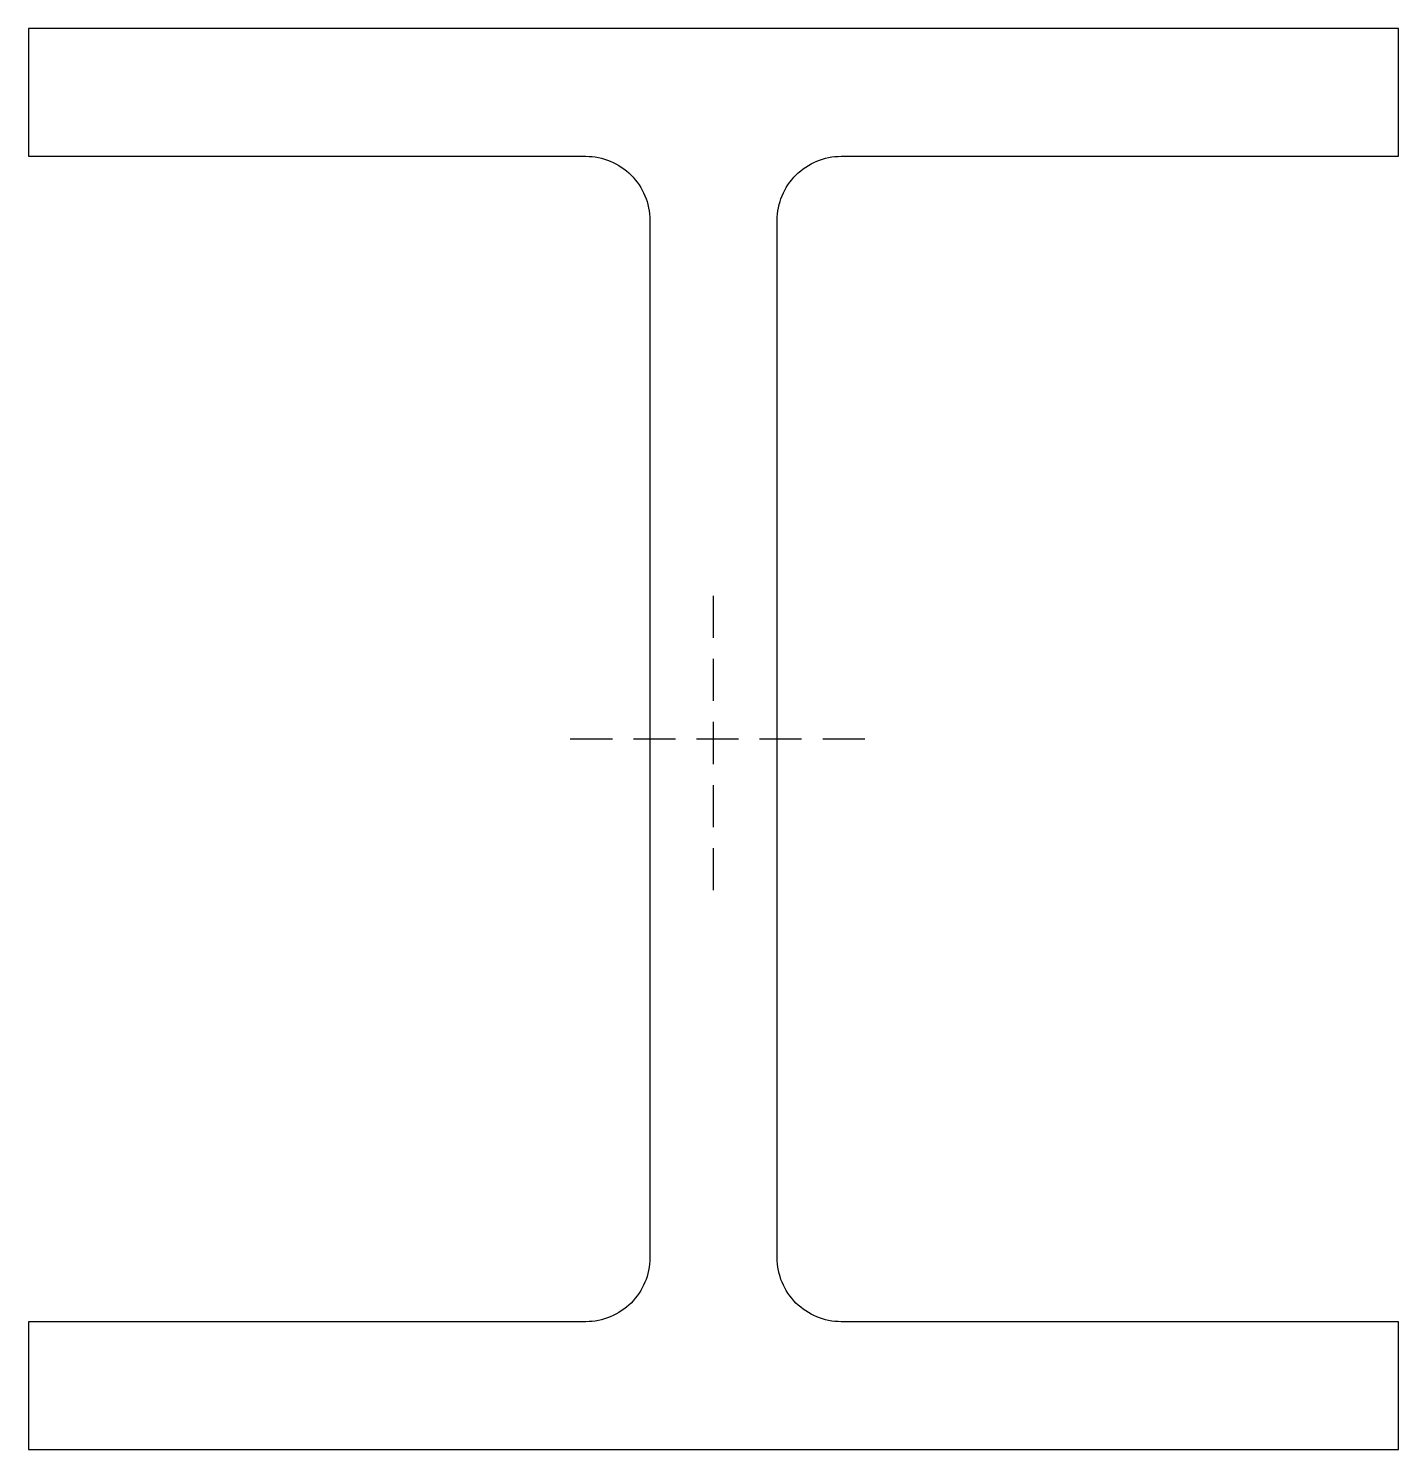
# Model space of a CAD drawing. Header units: millimetres. Extents: x 82450 to 82776, y 26818 to 27156.
import ezdxf

# ---------------------------------------------------------------- set-up
doc = ezdxf.new("R2010")
doc.units = ezdxf.units.MM
doc.linetypes.add('DASHED', pattern=[0.75, 0.5, -0.25])
doc.layers.add('ref', color=251, linetype='Continuous', plot=False)

msp = doc.modelspace()

# ---------------------------------------------------------------- linework, layer by layer
msp.add_lwpolyline([(82582.49, 27125.95, -0.414214), (82597.69, 27110.75), (82597.69, 26864.05, -0.414214), (82582.49, 26848.85), (82449.99, 26848.85), (82449.99, 26818.45), (82775.69, 26818.45), (82775.69, 26848.85), (82643.19, 26848.85, -0.414214), (82627.99, 26864.05), (82627.99, 27110.75, -0.414214), (82643.19, 27125.95), (82775.69, 27125.95), (82775.69, 27156.35), (82449.99, 27156.35), (82449.99, 27125.95)], format="xyb", close=True)
at = {"layer": 'ref', "linetype": 'DASHED', "ltscale": 20}
for p, q in [((82612.84, 26951.45), (82612.84, 27023.35)), ((82648.79, 26987.4), (82576.88, 26987.4))]:
    msp.add_line(p, q, dxfattribs=at)

doc.saveas('drawing.dxf')
